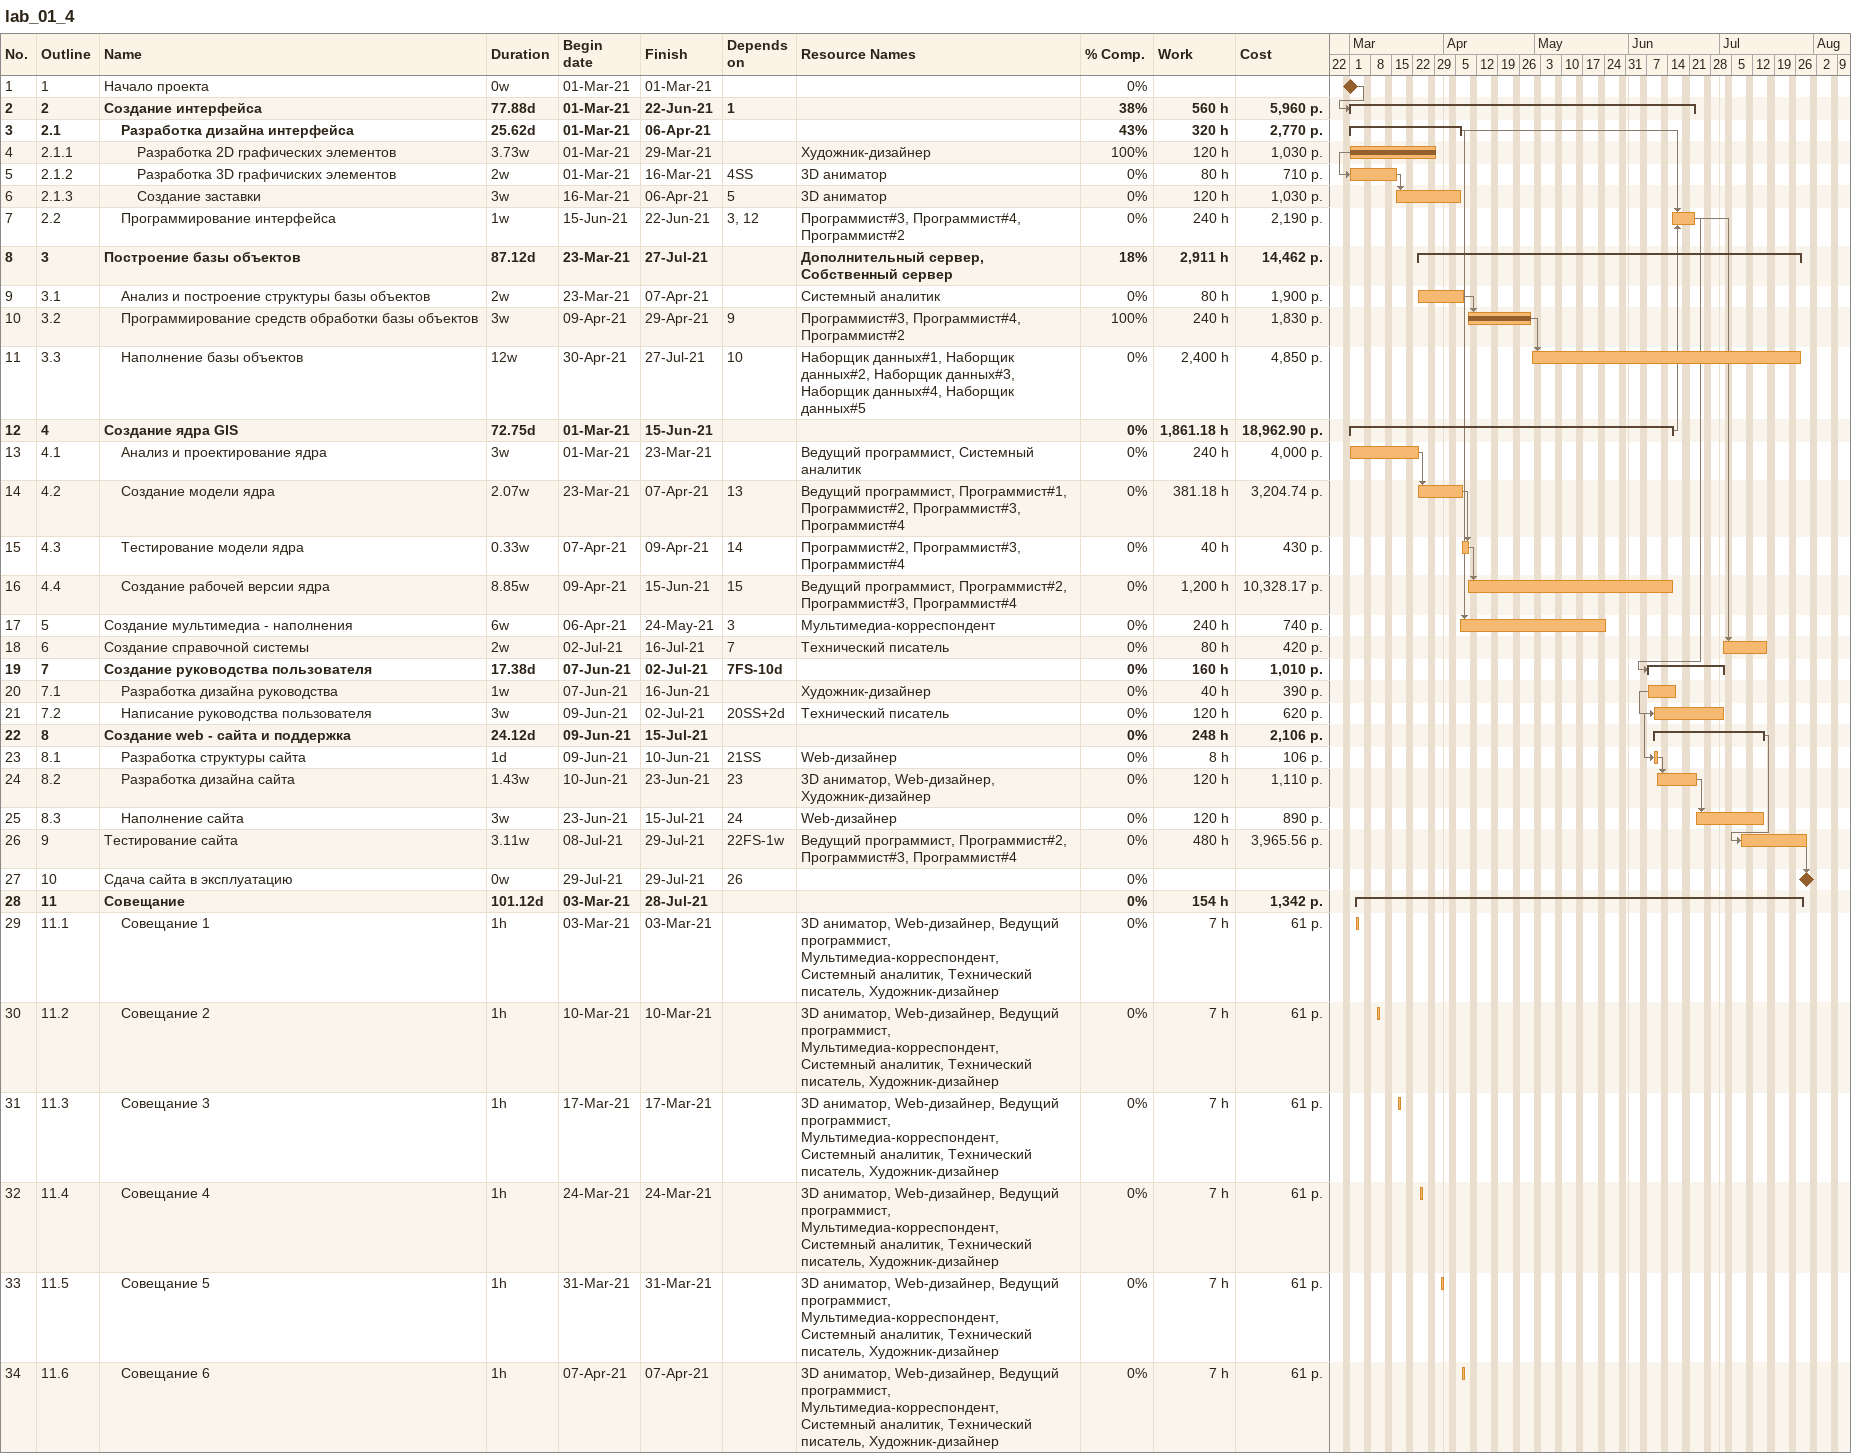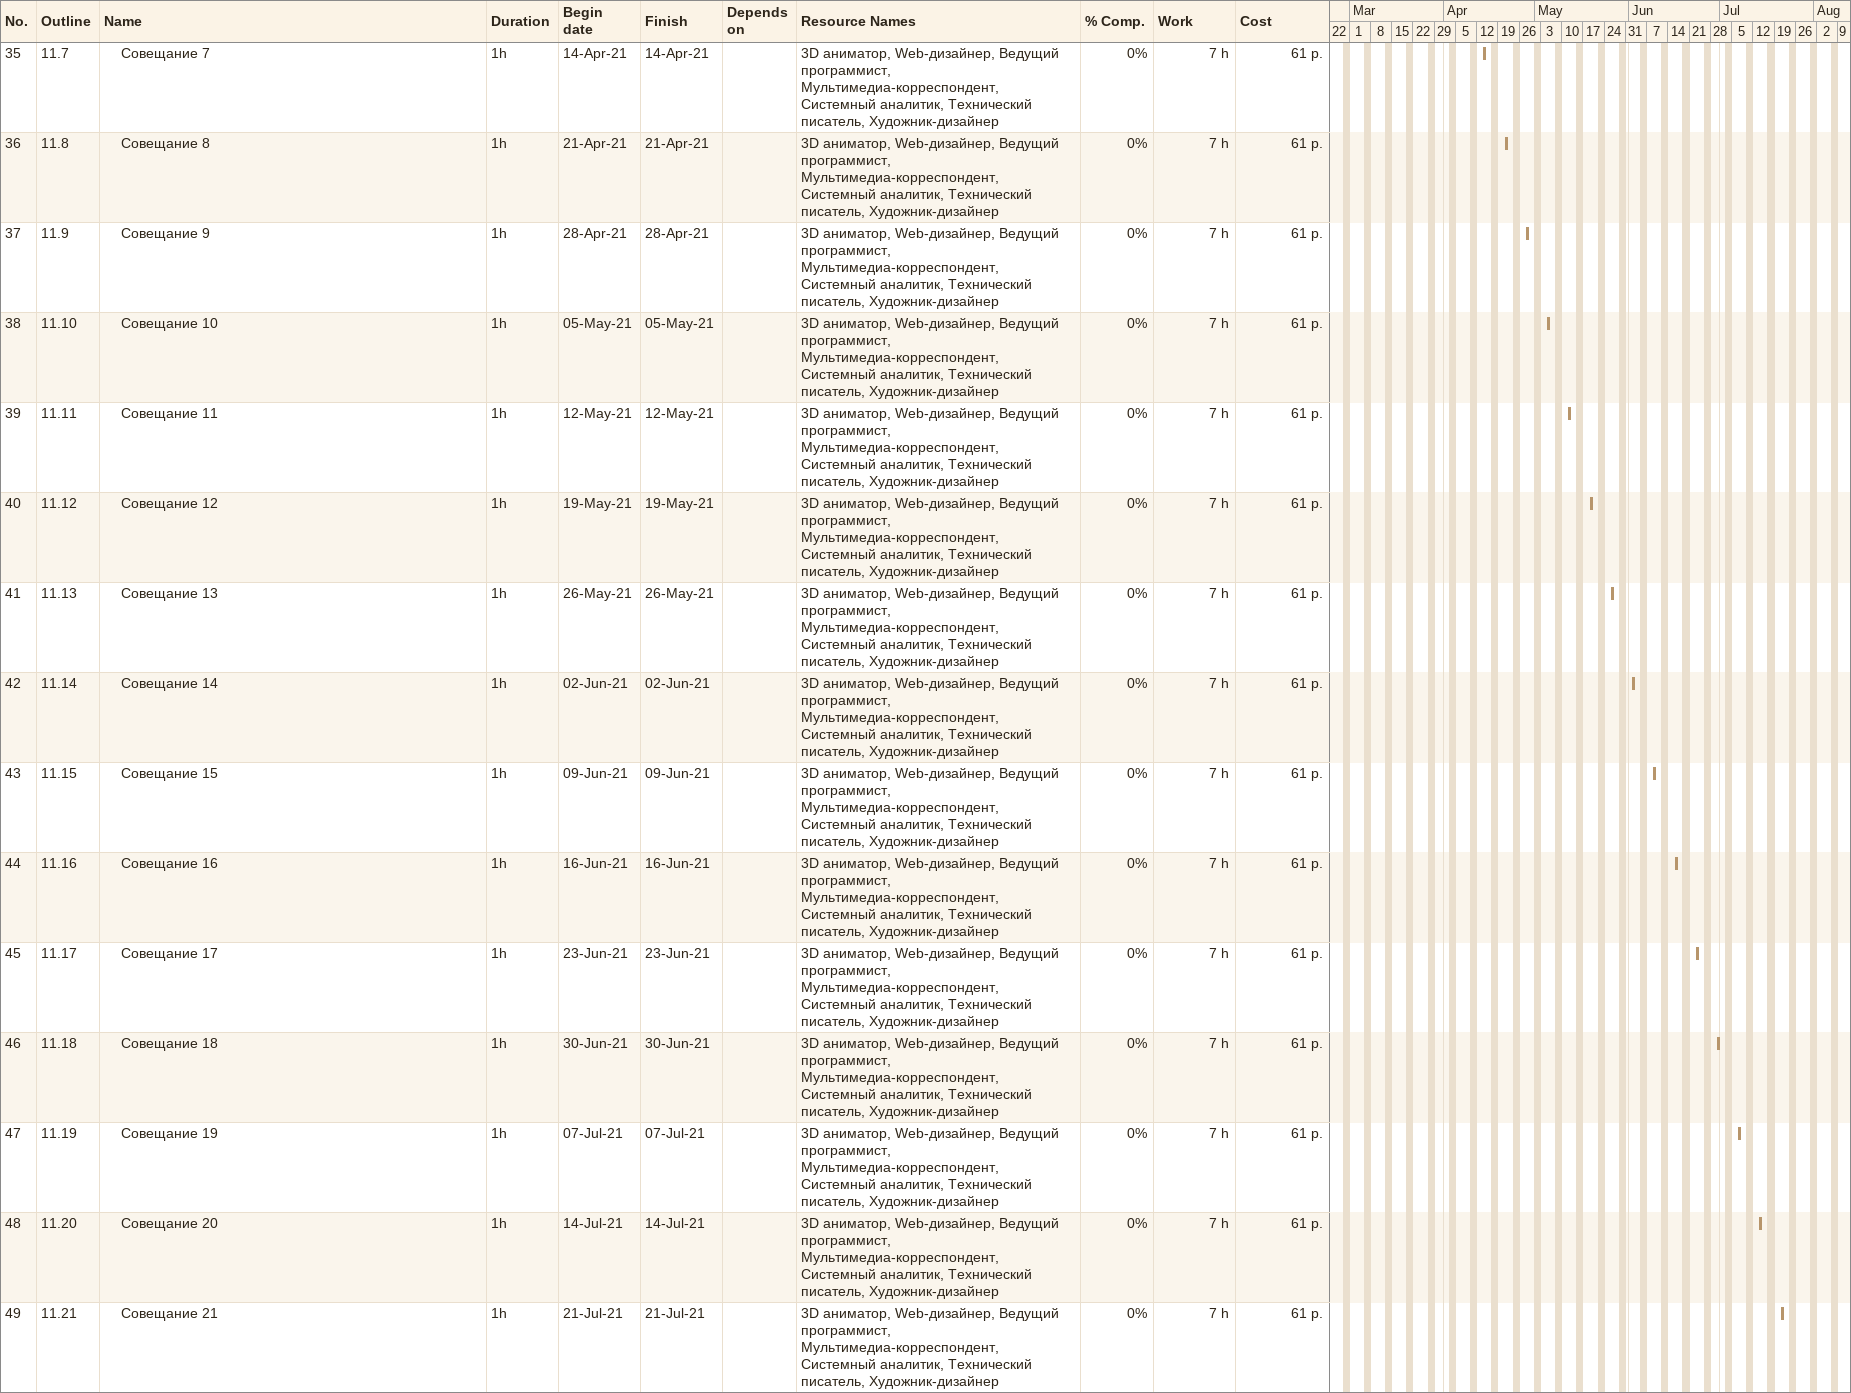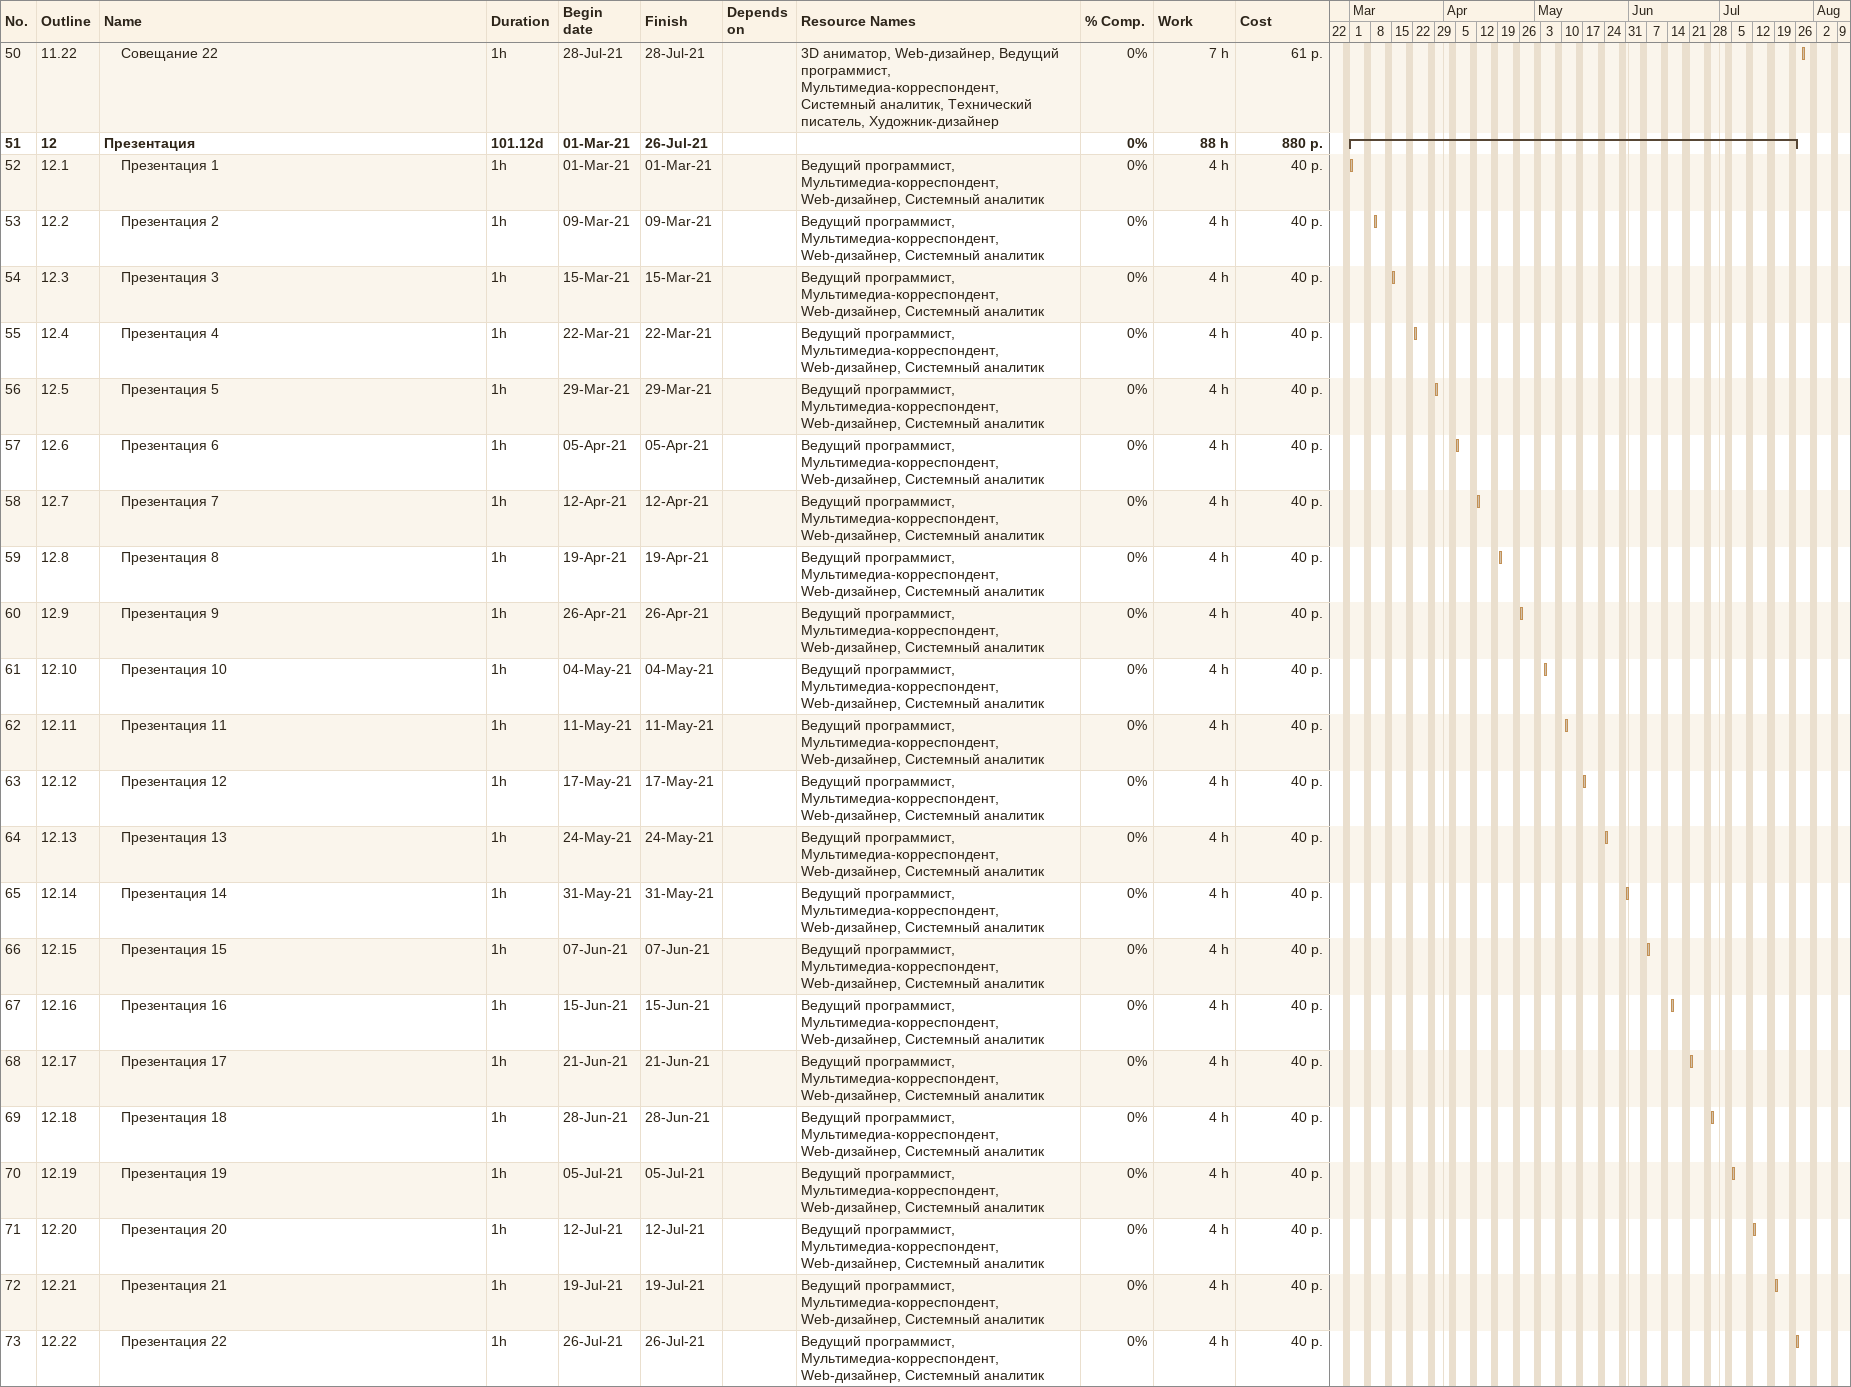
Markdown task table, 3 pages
lab_01_4

| ID | WBS | Task | Duration | Start | Finish | Predecessors | Resources | % complete | Work (h) | Cost (р.) |
|---|---|---|---|---|---|---|---|---|---|---|
| 1 | 1 | Начало проекта | 0w | 2021-03-01 | 2021-03-01 |  |  | 0 |  |  |
| 2 | 2 | **Создание интерфейса** | 77.88d | 2021-03-01 | 2021-06-22 | 1 |  | 38 | 560 | 5960 |
| 3 | 2.1 | **Разработка дизайна интерфейса** | 25.62d | 2021-03-01 | 2021-04-06 |  |  | 43 | 320 | 2770 |
| 4 | 2.1.1 | Разработка 2D графических элементов | 3.73w | 2021-03-01 | 2021-03-29 |  | Художник-дизайнер | 100 | 120 | 1030 |
| 5 | 2.1.2 | Разработка 3D графичиских элементов | 2w | 2021-03-01 | 2021-03-16 | 4SS | 3D аниматор | 0 | 80 | 710 |
| 6 | 2.1.3 | Создание заставки | 3w | 2021-03-16 | 2021-04-06 | 5 | 3D аниматор | 0 | 120 | 1030 |
| 7 | 2.2 | Программирование интерфейса | 1w | 2021-06-15 | 2021-06-22 | 3, 12 | Программист#3, Программист#4, Программист#2 | 0 | 240 | 2190 |
| 8 | 3 | **Построение базы объектов** | 87.12d | 2021-03-23 | 2021-07-27 |  | Дополнительный сервер, Собственный сервер | 18 | 2911 | 14462 |
| 9 | 3.1 | Анализ и построение структуры базы объектов | 2w | 2021-03-23 | 2021-04-07 |  | Системный аналитик | 0 | 80 | 1900 |
| 10 | 3.2 | Программирование средств обработки базы объектов | 3w | 2021-04-09 | 2021-04-29 | 9 | Программист#3, Программист#4, Программист#2 | 100 | 240 | 1830 |
| 11 | 3.3 | Наполнение базы объектов | 12w | 2021-04-30 | 2021-07-27 | 10 | Наборщик данных#1, Наборщик данных#2, Наборщик данных#3, Наборщик данных#4, Наборщик данных#5 | 0 | 2400 | 4850 |
| 12 | 4 | **Создание ядра GIS** | 72.75d | 2021-03-01 | 2021-06-15 |  |  | 0 | 1861.18 | 18962.90 |
| 13 | 4.1 | Анализ и проектирование ядра | 3w | 2021-03-01 | 2021-03-23 |  | Ведущий программист, Системный аналитик | 0 | 240 | 4000 |
| 14 | 4.2 | Создание модели ядра | 2.07w | 2021-03-23 | 2021-04-07 | 13 | Ведущий программист, Программист#1, Программист#2, Программист#3, Программист#4 | 0 | 381.18 | 3204.74 |
| 15 | 4.3 | Тестирование модели ядра | 0.33w | 2021-04-07 | 2021-04-09 | 14 | Программист#2, Программист#3, Программист#4 | 0 | 40 | 430 |
| 16 | 4.4 | Создание рабочей версии ядра | 8.85w | 2021-04-09 | 2021-06-15 | 15 | Ведущий программист, Программист#2, Программист#3, Программист#4 | 0 | 1200 | 10328.17 |
| 17 | 5 | Создание мультимедиа - наполнения | 6w | 2021-04-06 | 2021-05-24 | 3 | Мультимедиа-корреспондент | 0 | 240 | 740 |
| 18 | 6 | Создание справочной системы | 2w | 2021-07-02 | 2021-07-16 | 7 | Технический писатель | 0 | 80 | 420 |
| 19 | 7 | **Создание руководства пользователя** | 17.38d | 2021-06-07 | 2021-07-02 | 7FS-10d |  | 0 | 160 | 1010 |
| 20 | 7.1 | Разработка дизайна руководства | 1w | 2021-06-07 | 2021-06-16 |  | Художник-дизайнер | 0 | 40 | 390 |
| 21 | 7.2 | Написание руководства пользователя | 3w | 2021-06-09 | 2021-07-02 | 20SS+2d | Технический писатель | 0 | 120 | 620 |
| 22 | 8 | **Создание web - сайта и поддержка** | 24.12d | 2021-06-09 | 2021-07-15 |  |  | 0 | 248 | 2106 |
| 23 | 8.1 | Разработка структуры сайта | 1d | 2021-06-09 | 2021-06-10 | 21SS | Web-дизайнер | 0 | 8 | 106 |
| 24 | 8.2 | Разработка дизайна сайта | 1.43w | 2021-06-10 | 2021-06-23 | 23 | 3D аниматор, Web-дизайнер, Художник-дизайнер | 0 | 120 | 1110 |
| 25 | 8.3 | Наполнение сайта | 3w | 2021-06-23 | 2021-07-15 | 24 | Web-дизайнер | 0 | 120 | 890 |
| 26 | 9 | Тестирование сайта | 3.11w | 2021-07-08 | 2021-07-29 | 22FS-1w | Ведущий программист, Программист#2, Программист#3, Программист#4 | 0 | 480 | 3965.56 |
| 27 | 10 | Сдача сайта в эксплуатацию | 0w | 2021-07-29 | 2021-07-29 | 26 |  | 0 |  |  |
| 28 | 11 | **Совещание** | 101.12d | 2021-03-03 | 2021-07-28 |  |  | 0 | 154 | 1342 |
| 29 | 11.1 | Совещание 1 | 1h | 2021-03-03 | 2021-03-03 |  | 3D аниматор, Web-дизайнер, Ведущий программист, Мультимедиа-корреспондент, Системный аналитик, Технический писатель, Художник-дизайнер | 0 | 7 | 61 |
| 30 | 11.2 | Совещание 2 | 1h | 2021-03-10 | 2021-03-10 |  | 3D аниматор, Web-дизайнер, Ведущий программист, Мультимедиа-корреспондент, Системный аналитик, Технический писатель, Художник-дизайнер | 0 | 7 | 61 |
| 31 | 11.3 | Совещание 3 | 1h | 2021-03-17 | 2021-03-17 |  | 3D аниматор, Web-дизайнер, Ведущий программист, Мультимедиа-корреспондент, Системный аналитик, Технический писатель, Художник-дизайнер | 0 | 7 | 61 |
| 32 | 11.4 | Совещание 4 | 1h | 2021-03-24 | 2021-03-24 |  | 3D аниматор, Web-дизайнер, Ведущий программист, Мультимедиа-корреспондент, Системный аналитик, Технический писатель, Художник-дизайнер | 0 | 7 | 61 |
| 33 | 11.5 | Совещание 5 | 1h | 2021-03-31 | 2021-03-31 |  | 3D аниматор, Web-дизайнер, Ведущий программист, Мультимедиа-корреспондент, Системный аналитик, Технический писатель, Художник-дизайнер | 0 | 7 | 61 |
| 34 | 11.6 | Совещание 6 | 1h | 2021-04-07 | 2021-04-07 |  | 3D аниматор, Web-дизайнер, Ведущий программист, Мультимедиа-корреспондент, Системный аналитик, Технический писатель, Художник-дизайнер | 0 | 7 | 61 |
| 35 | 11.7 | Совещание 7 | 1h | 2021-04-14 | 2021-04-14 |  | 3D аниматор, Web-дизайнер, Ведущий программист, Мультимедиа-корреспондент, Системный аналитик, Технический писатель, Художник-дизайнер | 0 | 7 | 61 |
| 36 | 11.8 | Совещание 8 | 1h | 2021-04-21 | 2021-04-21 |  | 3D аниматор, Web-дизайнер, Ведущий программист, Мультимедиа-корреспондент, Системный аналитик, Технический писатель, Художник-дизайнер | 0 | 7 | 61 |
| 37 | 11.9 | Совещание 9 | 1h | 2021-04-28 | 2021-04-28 |  | 3D аниматор, Web-дизайнер, Ведущий программист, Мультимедиа-корреспондент, Системный аналитик, Технический писатель, Художник-дизайнер | 0 | 7 | 61 |
| 38 | 11.10 | Совещание 10 | 1h | 2021-05-05 | 2021-05-05 |  | 3D аниматор, Web-дизайнер, Ведущий программист, Мультимедиа-корреспондент, Системный аналитик, Технический писатель, Художник-дизайнер | 0 | 7 | 61 |
| 39 | 11.11 | Совещание 11 | 1h | 2021-05-12 | 2021-05-12 |  | 3D аниматор, Web-дизайнер, Ведущий программист, Мультимедиа-корреспондент, Системный аналитик, Технический писатель, Художник-дизайнер | 0 | 7 | 61 |
| 40 | 11.12 | Совещание 12 | 1h | 2021-05-19 | 2021-05-19 |  | 3D аниматор, Web-дизайнер, Ведущий программист, Мультимедиа-корреспондент, Системный аналитик, Технический писатель, Художник-дизайнер | 0 | 7 | 61 |
| 41 | 11.13 | Совещание 13 | 1h | 2021-05-26 | 2021-05-26 |  | 3D аниматор, Web-дизайнер, Ведущий программист, Мультимедиа-корреспондент, Системный аналитик, Технический писатель, Художник-дизайнер | 0 | 7 | 61 |
| 42 | 11.14 | Совещание 14 | 1h | 2021-06-02 | 2021-06-02 |  | 3D аниматор, Web-дизайнер, Ведущий программист, Мультимедиа-корреспондент, Системный аналитик, Технический писатель, Художник-дизайнер | 0 | 7 | 61 |
| 43 | 11.15 | Совещание 15 | 1h | 2021-06-09 | 2021-06-09 |  | 3D аниматор, Web-дизайнер, Ведущий программист, Мультимедиа-корреспондент, Системный аналитик, Технический писатель, Художник-дизайнер | 0 | 7 | 61 |
| 44 | 11.16 | Совещание 16 | 1h | 2021-06-16 | 2021-06-16 |  | 3D аниматор, Web-дизайнер, Ведущий программист, Мультимедиа-корреспондент, Системный аналитик, Технический писатель, Художник-дизайнер | 0 | 7 | 61 |
| 45 | 11.17 | Совещание 17 | 1h | 2021-06-23 | 2021-06-23 |  | 3D аниматор, Web-дизайнер, Ведущий программист, Мультимедиа-корреспондент, Системный аналитик, Технический писатель, Художник-дизайнер | 0 | 7 | 61 |
| 46 | 11.18 | Совещание 18 | 1h | 2021-06-30 | 2021-06-30 |  | 3D аниматор, Web-дизайнер, Ведущий программист, Мультимедиа-корреспондент, Системный аналитик, Технический писатель, Художник-дизайнер | 0 | 7 | 61 |
| 47 | 11.19 | Совещание 19 | 1h | 2021-07-07 | 2021-07-07 |  | 3D аниматор, Web-дизайнер, Ведущий программист, Мультимедиа-корреспондент, Системный аналитик, Технический писатель, Художник-дизайнер | 0 | 7 | 61 |
| 48 | 11.20 | Совещание 20 | 1h | 2021-07-14 | 2021-07-14 |  | 3D аниматор, Web-дизайнер, Ведущий программист, Мультимедиа-корреспондент, Системный аналитик, Технический писатель, Художник-дизайнер | 0 | 7 | 61 |
| 49 | 11.21 | Совещание 21 | 1h | 2021-07-21 | 2021-07-21 |  | 3D аниматор, Web-дизайнер, Ведущий программист, Мультимедиа-корреспондент, Системный аналитик, Технический писатель, Художник-дизайнер | 0 | 7 | 61 |
| 50 | 11.22 | Совещание 22 | 1h | 2021-07-28 | 2021-07-28 |  | 3D аниматор, Web-дизайнер, Ведущий программист, Мультимедиа-корреспондент, Системный аналитик, Технический писатель, Художник-дизайнер | 0 | 7 | 61 |
| 51 | 12 | **Презентация** | 101.12d | 2021-03-01 | 2021-07-26 |  |  | 0 | 88 | 880 |
| 52 | 12.1 | Презентация 1 | 1h | 2021-03-01 | 2021-03-01 |  | Ведущий программист, Мультимедиа-корреспондент, Web-дизайнер, Системный аналитик | 0 | 4 | 40 |
| 53 | 12.2 | Презентация 2 | 1h | 2021-03-09 | 2021-03-09 |  | Ведущий программист, Мультимедиа-корреспондент, Web-дизайнер, Системный аналитик | 0 | 4 | 40 |
| 54 | 12.3 | Презентация 3 | 1h | 2021-03-15 | 2021-03-15 |  | Ведущий программист, Мультимедиа-корреспондент, Web-дизайнер, Системный аналитик | 0 | 4 | 40 |
| 55 | 12.4 | Презентация 4 | 1h | 2021-03-22 | 2021-03-22 |  | Ведущий программист, Мультимедиа-корреспондент, Web-дизайнер, Системный аналитик | 0 | 4 | 40 |
| 56 | 12.5 | Презентация 5 | 1h | 2021-03-29 | 2021-03-29 |  | Ведущий программист, Мультимедиа-корреспондент, Web-дизайнер, Системный аналитик | 0 | 4 | 40 |
| 57 | 12.6 | Презентация 6 | 1h | 2021-04-05 | 2021-04-05 |  | Ведущий программист, Мультимедиа-корреспондент, Web-дизайнер, Системный аналитик | 0 | 4 | 40 |
| 58 | 12.7 | Презентация 7 | 1h | 2021-04-12 | 2021-04-12 |  | Ведущий программист, Мультимедиа-корреспондент, Web-дизайнер, Системный аналитик | 0 | 4 | 40 |
| 59 | 12.8 | Презентация 8 | 1h | 2021-04-19 | 2021-04-19 |  | Ведущий программист, Мультимедиа-корреспондент, Web-дизайнер, Системный аналитик | 0 | 4 | 40 |
| 60 | 12.9 | Презентация 9 | 1h | 2021-04-26 | 2021-04-26 |  | Ведущий программист, Мультимедиа-корреспондент, Web-дизайнер, Системный аналитик | 0 | 4 | 40 |
| 61 | 12.10 | Презентация 10 | 1h | 2021-05-04 | 2021-05-04 |  | Ведущий программист, Мультимедиа-корреспондент, Web-дизайнер, Системный аналитик | 0 | 4 | 40 |
| 62 | 12.11 | Презентация 11 | 1h | 2021-05-11 | 2021-05-11 |  | Ведущий программист, Мультимедиа-корреспондент, Web-дизайнер, Системный аналитик | 0 | 4 | 40 |
| 63 | 12.12 | Презентация 12 | 1h | 2021-05-17 | 2021-05-17 |  | Ведущий программист, Мультимедиа-корреспондент, Web-дизайнер, Системный аналитик | 0 | 4 | 40 |
| 64 | 12.13 | Презентация 13 | 1h | 2021-05-24 | 2021-05-24 |  | Ведущий программист, Мультимедиа-корреспондент, Web-дизайнер, Системный аналитик | 0 | 4 | 40 |
| 65 | 12.14 | Презентация 14 | 1h | 2021-05-31 | 2021-05-31 |  | Ведущий программист, Мультимедиа-корреспондент, Web-дизайнер, Системный аналитик | 0 | 4 | 40 |
| 66 | 12.15 | Презентация 15 | 1h | 2021-06-07 | 2021-06-07 |  | Ведущий программист, Мультимедиа-корреспондент, Web-дизайнер, Системный аналитик | 0 | 4 | 40 |
| 67 | 12.16 | Презентация 16 | 1h | 2021-06-15 | 2021-06-15 |  | Ведущий программист, Мультимедиа-корреспондент, Web-дизайнер, Системный аналитик | 0 | 4 | 40 |
| 68 | 12.17 | Презентация 17 | 1h | 2021-06-21 | 2021-06-21 |  | Ведущий программист, Мультимедиа-корреспондент, Web-дизайнер, Системный аналитик | 0 | 4 | 40 |
| 69 | 12.18 | Презентация 18 | 1h | 2021-06-28 | 2021-06-28 |  | Ведущий программист, Мультимедиа-корреспондент, Web-дизайнер, Системный аналитик | 0 | 4 | 40 |
| 70 | 12.19 | Презентация 19 | 1h | 2021-07-05 | 2021-07-05 |  | Ведущий программист, Мультимедиа-корреспондент, Web-дизайнер, Системный аналитик | 0 | 4 | 40 |
| 71 | 12.20 | Презентация 20 | 1h | 2021-07-12 | 2021-07-12 |  | Ведущий программист, Мультимедиа-корреспондент, Web-дизайнер, Системный аналитик | 0 | 4 | 40 |
| 72 | 12.21 | Презентация 21 | 1h | 2021-07-19 | 2021-07-19 |  | Ведущий программист, Мультимедиа-корреспондент, Web-дизайнер, Системный аналитик | 0 | 4 | 40 |
| 73 | 12.22 | Презентация 22 | 1h | 2021-07-26 | 2021-07-26 |  | Ведущий программист, Мультимедиа-корреспондент, Web-дизайнер, Системный аналитик | 0 | 4 | 40 |
